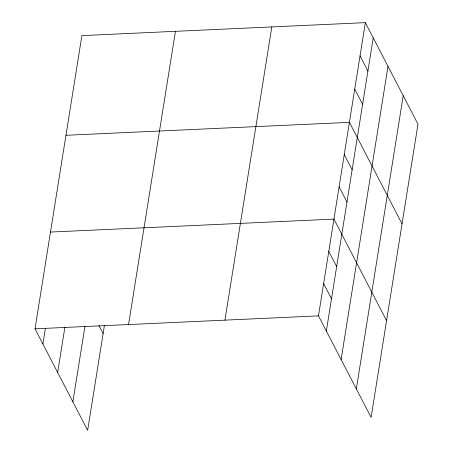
<?xml version="1.0" encoding="UTF-8"?>
<svg xmlns="http://www.w3.org/2000/svg" width="453" height="453" viewBox="0 0 453 453"><rect width="100%" height="100%" fill="white"/><g stroke="black" fill="none" stroke-linecap="round" stroke-linejoin="round"><path stroke-width="0.68" d="M104.428 325.35L87.644 430.35L35.017 328.821L81.897 35.6L365.356 22.65L417.983 124.179L371.103 417.4L318.476 315.871L365.356 22.65M42.888 344.014L45.413 328.232M57.656 372.508L64.898 327.213M72.871 401.862L84.943 326.37M128.556 324.546L175.441 31.325M224.931 320.146L271.817 26.925M326.347 331.064L373.232 37.842M341.115 359.557L388 66.336M356.335 388.912L403.215 95.691M65.957 135.294L349.416 122.344L402.043 223.873M50.487 232.061L333.946 219.11L386.573 320.639M35.017 328.821L318.476 315.871M360.044 55.883L367.921 71.076M354.733 89.111L362.61 104.309M344.263 154.598L352.134 169.796M339.104 186.851L346.981 202.049M328.787 251.364L336.664 266.557M323.629 283.618L331.505 298.81M98.941 325.537L103.114 333.589"/></g></svg>
